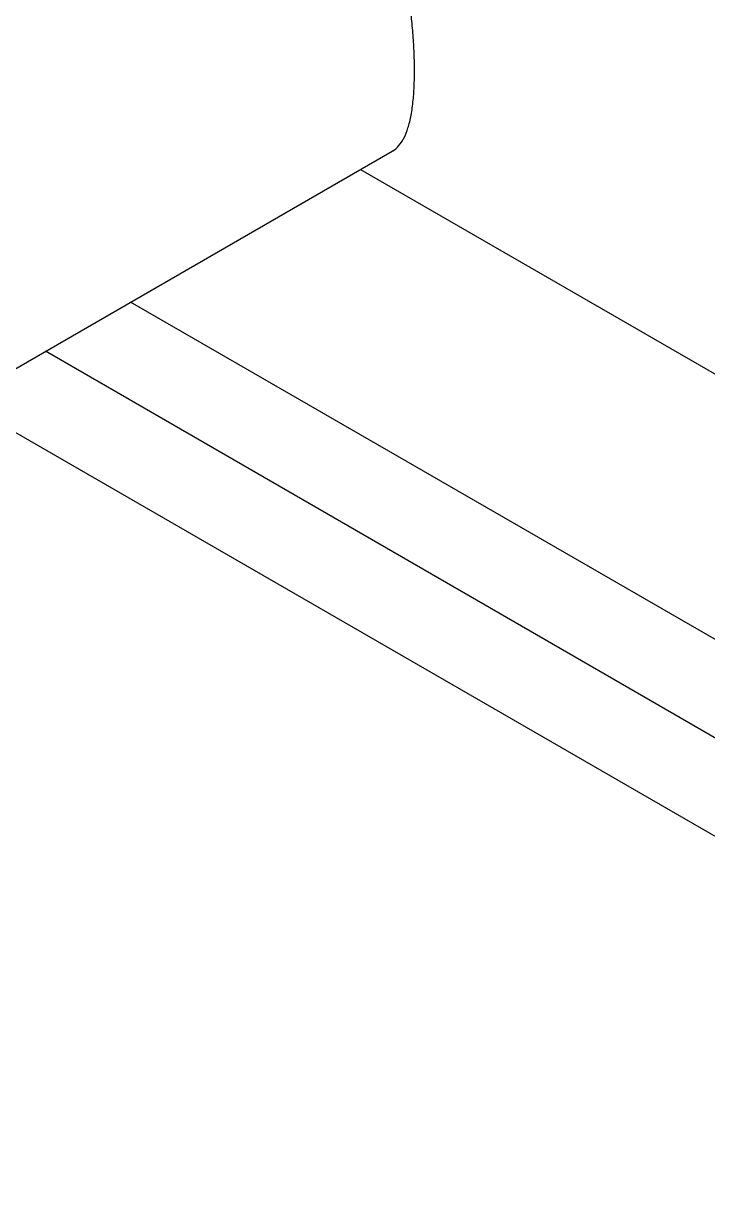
# Model space of a CAD drawing. Header units: inches. Extents: x 0.9 to 37.1, y -8.4 to 11.7.
# Drawn here: x 15.9384 to 16.0566, y 2.7153 to 2.9189 of the extents above; entities that cross this region are included whole.
import ezdxf

# ---------------------------------------------------------------- set-up
doc = ezdxf.new("R2010")
doc.units = ezdxf.units.IN
doc.header["$MEASUREMENT"] = 0

msp = doc.modelspace()

# ---------------------------------------------------------------- linework, layer by layer
at = {"color": 7, "linetype": 'Continuous', "lineweight": 25}
for p, q in [((15.92790164023885, 2.853990032457327), (16.00208184320719, 2.896813352110958)), ((15.99659793395267, 2.893647558684133), (16.08000664150369, 2.845496736733995)), ((16.21638063677782, 2.720920017223651), (15.9568866367687, 2.870722714788847)), ((16.19660685503591, 2.715326676115081), (15.94215524549398, 2.862218463624027)), ((16.16404918966408, 2.717110549354142), (15.92742145975928, 2.853712830166884))]:
    msp.add_line(p, q, dxfattribs=at)
msp.add_open_spline([(16.00207251898816, 2.89683052107822), (16.00211112196036, 2.896846076862268), (16.00256970914164, 2.89703087307752), (16.00325661295546, 2.897741122802965), (16.00414838572592, 2.89901355006625), (16.00484676233634, 2.90077030308057), (16.00538270541694, 2.90295847830561), (16.0057341060417, 2.905477274030583), (16.00592071073247, 2.908271393579475), (16.00596395635067, 2.911250026974632), (16.0058727654927, 2.914388760493308), (16.00565600494784, 2.917628565131638), (16.0053266725521, 2.920903096894091), (16.00487122456849, 2.924301415140729), (16.00427942400227, 2.927785766290198), (16.00354155779049, 2.93131301897032), (16.00262664648929, 2.934923507825597), (16.00150288152387, 2.938569631746597), (16.00013495261362, 2.942191437747739), (15.99865853380599, 2.945372121090069), (15.99710618120287, 2.948109933861322), (15.99552606737452, 2.950438171187546), (15.9937899123111, 2.95256223120584), (15.99199870176195, 2.954337257271511), (15.99019357717188, 2.955800504567516), (15.98898576515339, 2.956547864881974), (15.98838186846352, 2.956921539272632)], degree=3, knots=[0, 0, 0, 0, 0.004450138166998745, 0.05286578214758037, 0.1011299664300851, 0.1510796219622519, 0.2012086695731676, 0.2511219154066301, 0.2962266968064629, 0.3414977131170483, 0.3865990128497295, 0.4283269231961023, 0.4701852077882206, 0.5119295472077942, 0.5553469489719493, 0.598885204191697, 0.6423188517235083, 0.6903890259879485, 0.7385973031298769, 0.7866580633729311, 0.8242452090784855, 0.8620011903191029, 0.8997313576669228, 0.9372831399451538, 0.9686420538907317, 1, 1, 1, 1], dxfattribs=at)

doc.saveas('drawing.dxf')
